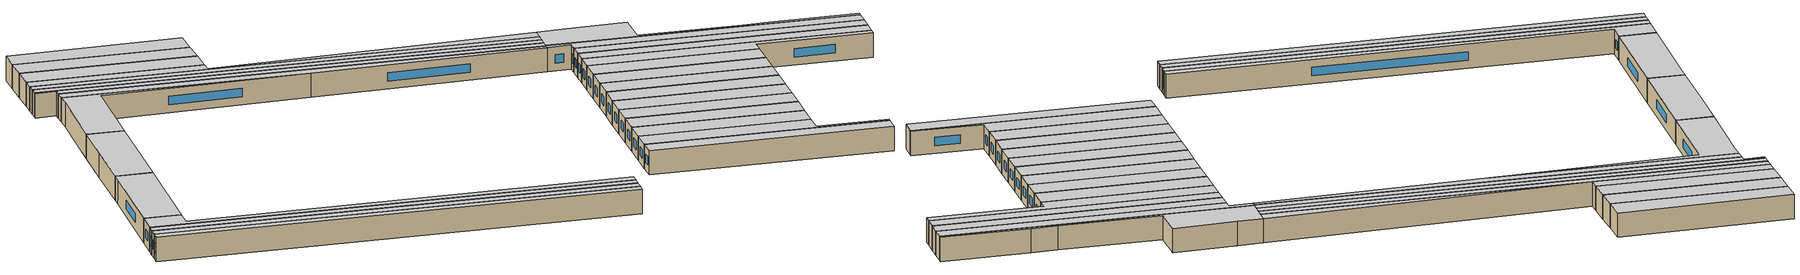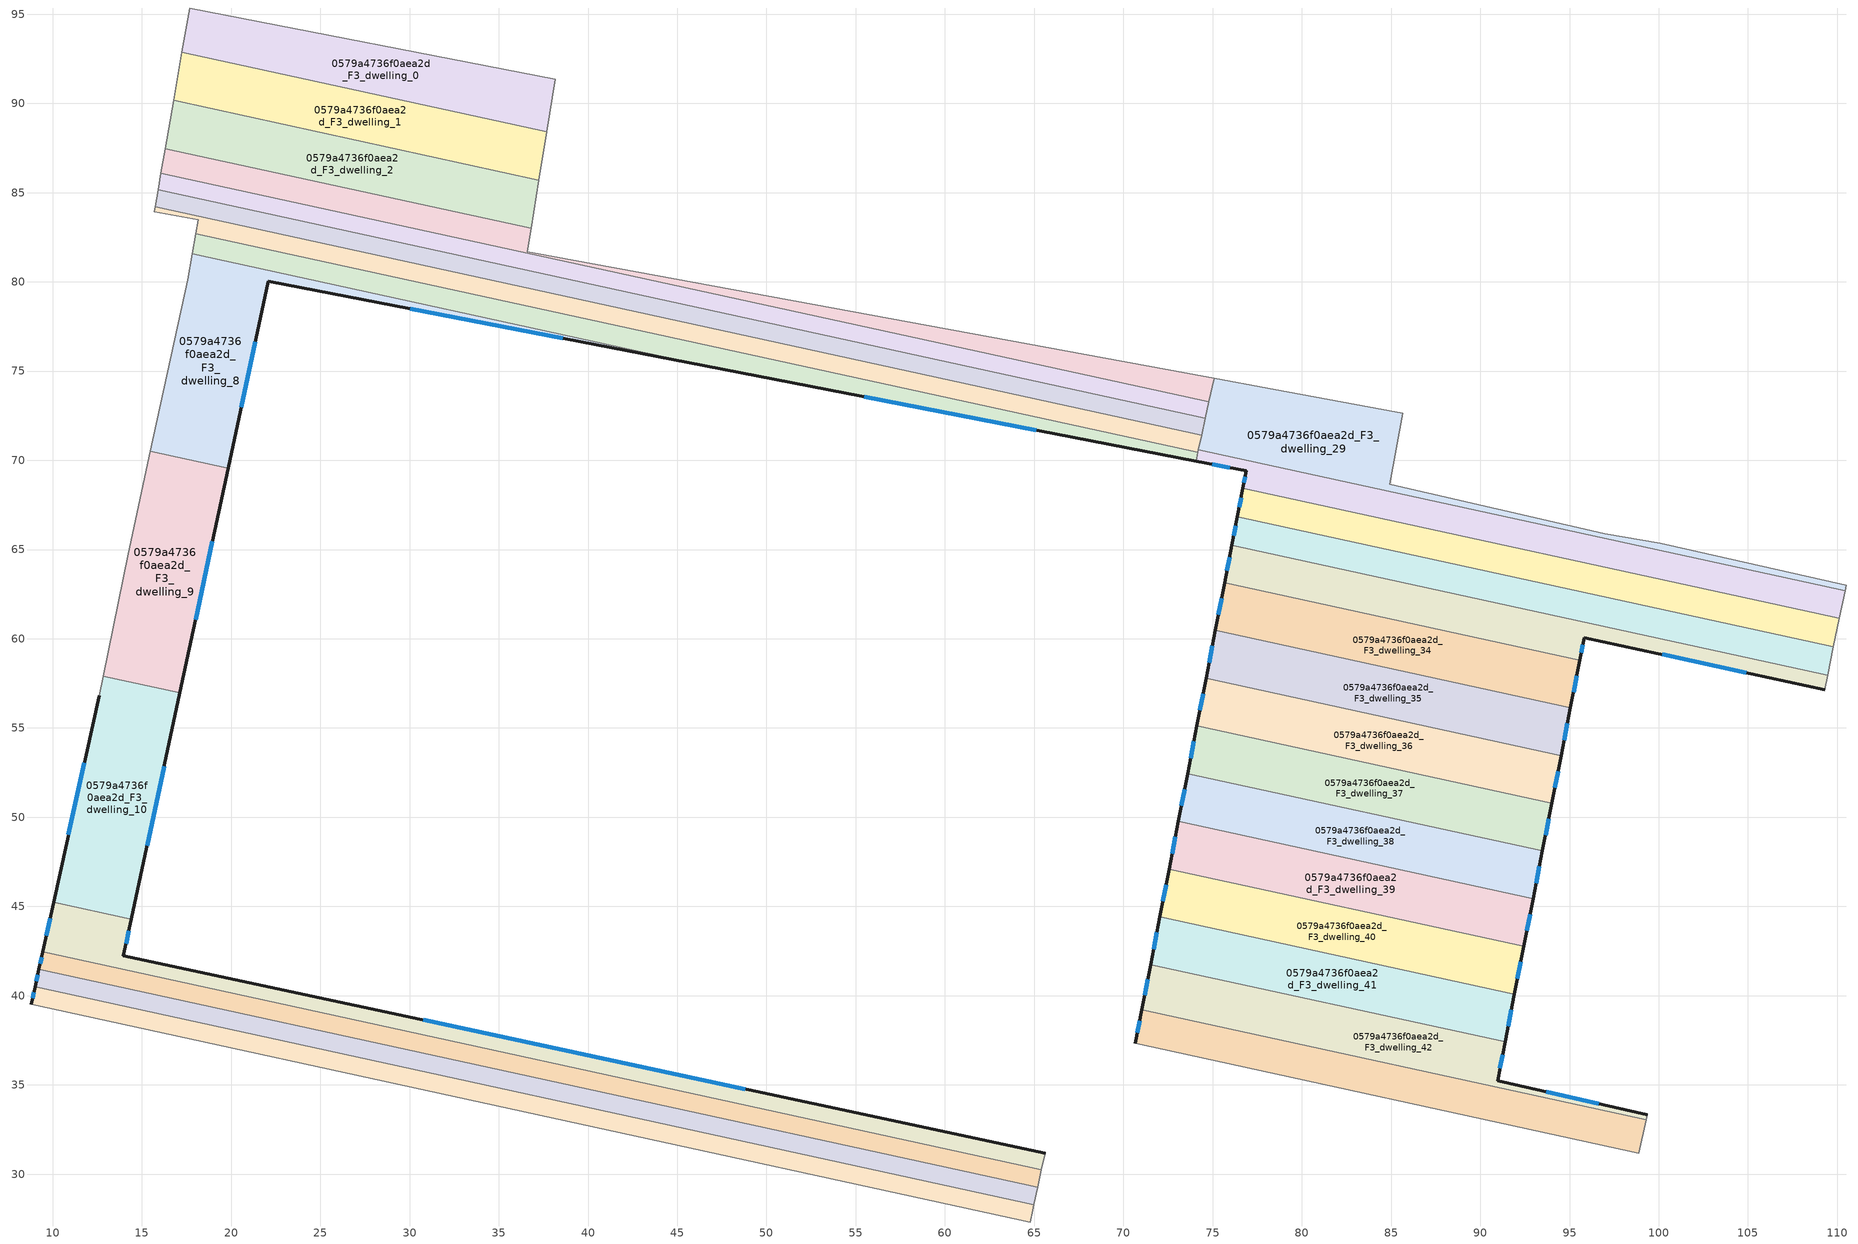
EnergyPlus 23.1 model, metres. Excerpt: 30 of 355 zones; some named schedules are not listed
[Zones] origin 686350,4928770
0579a4736f0aea2d_F3_dwelling_0
 floor to 0579a4736f0aea2d_F2_dwelling_0 (EU_floor_Construction): 38.16,91.35 37.69,88.41 17.25,92.87 17.68,95.35 z9
 wall to 0579a4736f0aea2d_F3_dwelling_1 (EU_wall_Construction): 17.25,92.87 37.69,88.41 z9:12
 wall adiabatic (EU_wall_Construction): 37.69,88.41 38.16,91.35 17.68,95.35 17.25,92.87 z9:12
 ceiling to 0579a4736f0aea2d_F4_dwelling_0 (EU_floor_Construction): 37.69,88.41 38.16,91.35 17.68,95.35 17.25,92.87 z12
0579a4736f0aea2d_F3_dwelling_1
 floor to 0579a4736f0aea2d_F2_dwelling_1 (EU_floor_Construction): 37.69,88.41 37.25,85.7 16.78,90.17 17.25,92.87 z9
 wall to 0579a4736f0aea2d_F3_dwelling_2 (EU_wall_Construction): 16.78,90.17 37.25,85.7 z9:12
 wall adiabatic (EU_wall_Construction): 17.25,92.87 16.78,90.17 / 37.25,85.7 37.69,88.41 z9:12
 ceiling to 0579a4736f0aea2d_F4_dwelling_1 (EU_floor_Construction): 37.25,85.7 37.69,88.41 17.25,92.87 16.78,90.17 z12
0579a4736f0aea2d_F3_dwelling_10
 floor to 0579a4736f0aea2d_F2_dwelling_10 (EU_floor_Construction): 17.13,56.97 14.41,44.29 10.06,45.24 12.6,56.82 12.82,57.91 z9
 wall outside (EU_wall_Construction): 14.41,44.29 17.13,56.97 / 12.6,56.82 10.06,45.24 z9:12
 wall adiabatic (EU_wall_Construction): 12.82,57.91 12.6,56.82 z9:12
 wall to 0579a4736f0aea2d_F3_dwelling_9 (EU_wall_Construction): 17.13,56.97 12.82,57.91 z9:12
 wall to 0579a4736f0aea2d_F3_dwelling_11 (EU_wall_Construction): 10.06,45.24 14.41,44.29 z9:12
 window (EU_Window_Construction): 15.29,48.41 16.24,52.85 / 11.77,53.05 10.88,49 z9.98:11.02
 ceiling to 0579a4736f0aea2d_F4_dwelling_10 (EU_floor_Construction): 14.41,44.29 17.13,56.97 12.82,57.91 12.6,56.82 10.06,45.24 z12
0579a4736f0aea2d_F3_dwelling_11
 floor to 0579a4736f0aea2d_F2_dwelling_11 (EU_floor_Construction): 65.61,31.16 65.41,30.25 9.44,42.46 10.06,45.24 14.41,44.29 13.97,42.25 z9
 wall outside (EU_wall_Construction): 10.06,45.24 9.44,42.46 / 65.61,31.16 13.97,42.25 14.41,44.29 z9:12
 wall to 0579a4736f0aea2d_F3_dwelling_12 (EU_wall_Construction): 9.44,42.46 65.41,30.25 z9:12
 wall to 0579a4736f0aea2d_F3_dwelling_48 (EU_wall_Construction): 65.41,30.25 65.61,31.16 z9:12
 window (EU_Window_Construction): 9.86,44.33 9.64,43.36 / 14.11,42.91 14.26,43.62 / 48.81,34.77 30.76,38.64 z9.98:11.02
 ceiling to 0579a4736f0aea2d_F4_dwelling_11 (EU_floor_Construction): 65.41,30.25 65.61,31.16 13.97,42.25 14.41,44.29 10.06,45.24 9.44,42.46 z12
0579a4736f0aea2d_F3_dwelling_12
 floor to 0579a4736f0aea2d_F2_dwelling_12 (EU_floor_Construction): 65.41,30.25 65.2,29.27 9.23,41.48 9.44,42.46 z9
 wall outside (EU_wall_Construction): 9.44,42.46 9.23,41.48 z9:12
 wall to 0579a4736f0aea2d_F3_dwelling_13 (EU_wall_Construction): 9.23,41.48 65.2,29.27 z9:12
 wall to 0579a4736f0aea2d_F3_dwelling_49 (EU_wall_Construction): 65.2,29.27 65.28,29.67 z9:12
 wall to 0579a4736f0aea2d_F3_dwelling_48 (EU_wall_Construction): 65.28,29.68 65.41,30.25 z9:12
 window (EU_Window_Construction): 9.38,42.14 9.3,41.8 z9.98:11.02
 ceiling to 0579a4736f0aea2d_F4_dwelling_12 (EU_floor_Construction): 65.2,29.27 65.41,30.25 9.44,42.46 9.23,41.48 z12
0579a4736f0aea2d_F3_dwelling_13
 floor to 0579a4736f0aea2d_F2_dwelling_13 (EU_floor_Construction): 65.2,29.27 64.98,28.29 9.02,40.5 9.23,41.48 z9
 wall outside (EU_wall_Construction): 9.23,41.48 9.02,40.5 z9:12
 wall to 0579a4736f0aea2d_F3_dwelling_14 (EU_wall_Construction): 9.02,40.5 64.98,28.29 z9:12
 wall to 0579a4736f0aea2d_F3_dwelling_49 (EU_wall_Construction): 64.98,28.29 65.2,29.27 z9:12
 window (EU_Window_Construction): 9.16,41.16 9.09,40.82 z9.98:11.02
 ceiling to 0579a4736f0aea2d_F4_dwelling_13 (EU_floor_Construction): 64.98,28.29 65.2,29.27 9.23,41.48 9.02,40.5 z12
0579a4736f0aea2d_F3_dwelling_14
 floor to 0579a4736f0aea2d_F2_dwelling_14 (EU_floor_Construction): 64.98,28.29 64.77,27.32 8.8,39.52 9.02,40.5 z9
 wall outside (EU_wall_Construction): 9.02,40.5 8.8,39.52 z9:12
 wall to 0579a4736f0aea2d_F3_dwelling_15 (EU_wall_Construction): 8.8,39.52 64.77,27.32 z9:12
 wall to 0579a4736f0aea2d_F3_dwelling_50 (EU_wall_Construction): 64.77,27.32 64.91,27.97 z9:12
 wall to 0579a4736f0aea2d_F3_dwelling_49 (EU_wall_Construction): 64.91,27.97 64.98,28.29 z9:12
 window (EU_Window_Construction): 8.95,40.18 8.87,39.84 z9.98:11.02
 ceiling to 0579a4736f0aea2d_F4_dwelling_14 (EU_floor_Construction): 64.77,27.32 64.98,28.29 9.02,40.5 8.8,39.52 z12
0579a4736f0aea2d_F3_dwelling_2
 floor to 0579a4736f0aea2d_F2_dwelling_2 (EU_floor_Construction): 37.25,85.7 36.82,83 16.31,87.47 16.78,90.17 z9
 wall to 0579a4736f0aea2d_F3_dwelling_3 (EU_wall_Construction): 16.31,87.47 36.82,83 z9:12
 wall adiabatic (EU_wall_Construction): 16.78,90.17 16.31,87.47 / 36.82,83 37.25,85.7 z9:12
 ceiling to 0579a4736f0aea2d_F4_dwelling_2 (EU_floor_Construction): 36.82,83 37.25,85.7 16.78,90.17 16.31,87.47 z12
0579a4736f0aea2d_F3_dwelling_29
 floor to 0579a4736f0aea2d_F2_dwelling_29 (EU_floor_Construction): 110.51,63 110.44,62.68 74.21,70.58 75.08,74.6 78.08,74.04 85.65,72.62 84.92,68.66 96.97,65.89 100.09,65.36 z9
 wall adiabatic (EU_wall_Construction): 110.44,62.68 110.51,63 100.09,65.36 96.97,65.89 84.92,68.66 85.65,72.62 78.08,74.04 75.08,74.6 z9:12
 wall to 0579a4736f0aea2d_F3_dwelling_30 (EU_wall_Construction): 74.21,70.58 110.44,62.68 z9:12
 wall to 0579a4736f0aea2d_F3_dwelling_3 (EU_wall_Construction): 75.08,74.6 74.8,73.28 z9:12
 wall to 0579a4736f0aea2d_F3_dwelling_6 (EU_wall_Construction): 74.39,71.42 74.21,70.58 z9:12
 wall to 0579a4736f0aea2d_F3_dwelling_5 (EU_wall_Construction): 74.59,72.35 74.39,71.42 z9:12
 wall to 0579a4736f0aea2d_F3_dwelling_4 (EU_wall_Construction): 74.8,73.28 74.59,72.35 z9:12
 ceiling to 0579a4736f0aea2d_F4_dwelling_29 (EU_floor_Construction): 110.44,62.68 110.51,63 100.09,65.36 96.97,65.89 84.92,68.66 85.65,72.62 78.08,74.04 75.08,74.6 74.21,70.58 z12
0579a4736f0aea2d_F3_dwelling_3
 floor to 0579a4736f0aea2d_F2_dwelling_3 (EU_floor_Construction): 75.08,74.6 74.8,73.28 16.07,86.09 16.31,87.47 36.82,83 36.61,81.7 z9
 wall adiabatic (EU_wall_Construction): 16.31,87.47 16.07,86.09 / 75.08,74.6 36.61,81.7 36.82,83 z9:12
 wall to 0579a4736f0aea2d_F3_dwelling_4 (EU_wall_Construction): 16.07,86.09 74.8,73.28 z9:12
 ceiling to 0579a4736f0aea2d_F4_dwelling_3 (EU_floor_Construction): 74.8,73.28 75.08,74.6 36.61,81.7 36.82,83 16.31,87.47 16.07,86.09 z12
0579a4736f0aea2d_F3_dwelling_30
 floor to 0579a4736f0aea2d_F2_dwelling_30 (EU_floor_Construction): 110.44,62.68 110.12,61.14 76.7,68.43 76.89,69.41 74.07,69.95 74.21,70.58 z9
 wall outside (EU_wall_Construction): 74.07,69.95 76.89,69.41 76.7,68.43 z9:12
 wall adiabatic (EU_wall_Construction): 110.12,61.14 110.44,62.68 z9:12
 wall to 0579a4736f0aea2d_F3_dwelling_31 (EU_wall_Construction): 76.7,68.43 110.12,61.14 z9:12
 wall to 0579a4736f0aea2d_F3_dwelling_7 (EU_wall_Construction): 74.18,70.45 74.07,69.95 z9:12
 wall to 0579a4736f0aea2d_F3_dwelling_6 (EU_wall_Construction): 74.21,70.58 74.18,70.45 z9:12
 window (EU_Window_Construction): 74.99,69.78 75.97,69.58 / 76.82,69.09 76.76,68.75 z9.98:11.02
 ceiling to 0579a4736f0aea2d_F4_dwelling_30 (EU_floor_Construction): 110.12,61.14 110.44,62.68 74.21,70.58 74.07,69.95 76.89,69.41 76.7,68.43 z12
0579a4736f0aea2d_F3_dwelling_31
 floor to 0579a4736f0aea2d_F2_dwelling_31 (EU_floor_Construction): 110.12,61.14 109.79,59.55 76.39,66.84 76.7,68.43 z9
 wall outside (EU_wall_Construction): 76.7,68.43 76.39,66.84 z9:12
 wall adiabatic (EU_wall_Construction): 109.79,59.55 110.12,61.14 z9:12
 wall to 0579a4736f0aea2d_F3_dwelling_32 (EU_wall_Construction): 76.39,66.84 109.79,59.55 z9:12
 window (EU_Window_Construction): 76.6,67.92 76.49,67.36 z9.98:11.02
 ceiling to 0579a4736f0aea2d_F4_dwelling_31 (EU_floor_Construction): 109.79,59.55 110.12,61.14 76.7,68.43 76.39,66.84 z12
0579a4736f0aea2d_F3_dwelling_32
 floor to 0579a4736f0aea2d_F2_dwelling_32 (EU_floor_Construction): 109.79,59.55 109.46,57.97 76.08,65.25 76.39,66.84 z9
 wall outside (EU_wall_Construction): 76.39,66.84 76.08,65.25 z9:12
 wall adiabatic (EU_wall_Construction): 109.46,57.97 109.79,59.55 z9:12
 wall to 0579a4736f0aea2d_F3_dwelling_33 (EU_wall_Construction): 76.08,65.25 109.46,57.97 z9:12
 window (EU_Window_Construction): 76.29,66.32 76.18,65.77 z9.98:11.02
 ceiling to 0579a4736f0aea2d_F4_dwelling_32 (EU_floor_Construction): 109.46,57.97 109.79,59.55 76.39,66.84 76.08,65.25 z12
0579a4736f0aea2d_F3_dwelling_33
 floor to 0579a4736f0aea2d_F2_dwelling_33 (EU_floor_Construction): 109.46,57.97 109.3,57.16 95.83,60.07 95.58,58.79 75.67,63.14 76.08,65.25 z9
 wall outside (EU_wall_Construction): 76.08,65.25 75.67,63.14 / 95.58,58.79 95.83,60.07 109.3,57.16 z9:12
 wall to 0579a4736f0aea2d_F3_dwelling_34 (EU_wall_Construction): 75.67,63.14 95.58,58.79 z9:12
 wall adiabatic (EU_wall_Construction): 109.3,57.16 109.46,57.97 z9:12
 window (EU_Window_Construction): 75.95,64.56 75.8,63.82 / 100.21,59.12 104.92,58.1 / 95.66,59.21 95.75,59.65 z9.98:11.02
 ceiling to 0579a4736f0aea2d_F4_dwelling_33 (EU_floor_Construction): 109.3,57.16 109.46,57.97 76.08,65.25 75.67,63.14 95.58,58.79 95.83,60.07 z12
0579a4736f0aea2d_F3_dwelling_34
 floor to 0579a4736f0aea2d_F2_dwelling_34 (EU_floor_Construction): 95.58,58.79 95.05,56.12 75.15,60.46 75.67,63.14 z9
 wall outside (EU_wall_Construction): 95.05,56.12 95.58,58.79 / 75.67,63.14 75.15,60.46 z9:12
 wall to 0579a4736f0aea2d_F3_dwelling_35 (EU_wall_Construction): 75.15,60.46 95.05,56.12 z9:12
 window (EU_Window_Construction): 95.22,56.99 95.41,57.93 / 75.5,62.27 75.32,61.33 z9.98:11.02
 ceiling to 0579a4736f0aea2d_F4_dwelling_34 (EU_floor_Construction): 95.05,56.12 95.58,58.79 75.67,63.14 75.15,60.46 z12
0579a4736f0aea2d_F3_dwelling_35
 floor to 0579a4736f0aea2d_F2_dwelling_35 (EU_floor_Construction): 95.05,56.12 94.53,53.45 74.63,57.79 75.15,60.46 z9
 wall outside (EU_wall_Construction): 94.53,53.45 95.05,56.12 / 75.15,60.46 74.63,57.79 z9:12
 wall to 0579a4736f0aea2d_F3_dwelling_36 (EU_wall_Construction): 74.63,57.79 94.53,53.45 z9:12
 window (EU_Window_Construction): 94.7,54.32 94.88,55.25 / 74.98,59.6 74.8,58.66 z9.98:11.02
 ceiling to 0579a4736f0aea2d_F4_dwelling_35 (EU_floor_Construction): 94.53,53.45 95.05,56.12 75.15,60.46 74.63,57.79 z12
0579a4736f0aea2d_F3_dwelling_36
 floor to 0579a4736f0aea2d_F2_dwelling_36 (EU_floor_Construction): 94.53,53.45 94.01,50.78 74.12,55.12 74.63,57.79 z9
 wall outside (EU_wall_Construction): 94.01,50.78 94.53,53.45 / 74.63,57.79 74.12,55.12 z9:12
 wall to 0579a4736f0aea2d_F3_dwelling_37 (EU_wall_Construction): 74.12,55.12 94.01,50.78 z9:12
 window (EU_Window_Construction): 94.18,51.65 94.36,52.58 / 74.47,56.92 74.28,55.99 z9.98:11.02
 ceiling to 0579a4736f0aea2d_F4_dwelling_36 (EU_floor_Construction): 94.01,50.78 94.53,53.45 74.63,57.79 74.12,55.12 z12
0579a4736f0aea2d_F3_dwelling_37
 floor to 0579a4736f0aea2d_F2_dwelling_37 (EU_floor_Construction): 94.01,50.78 93.48,48.11 73.6,52.45 74.12,55.12 z9
 wall outside (EU_wall_Construction): 93.48,48.11 94.01,50.78 / 74.12,55.12 73.6,52.45 z9:12
 wall to 0579a4736f0aea2d_F3_dwelling_38 (EU_wall_Construction): 73.6,52.45 93.48,48.11 z9:12
 window (EU_Window_Construction): 93.66,48.98 93.84,49.91 / 73.95,54.25 73.77,53.31 z9.98:11.02
 ceiling to 0579a4736f0aea2d_F4_dwelling_37 (EU_floor_Construction): 93.48,48.11 94.01,50.78 74.12,55.12 73.6,52.45 z12
0579a4736f0aea2d_F3_dwelling_38
 floor to 0579a4736f0aea2d_F2_dwelling_38 (EU_floor_Construction): 93.48,48.11 92.96,45.43 73.08,49.77 73.6,52.45 z9
 wall outside (EU_wall_Construction): 92.96,45.43 93.48,48.11 / 73.6,52.45 73.08,49.77 z9:12
 wall to 0579a4736f0aea2d_F3_dwelling_39 (EU_wall_Construction): 73.08,49.77 92.96,45.43 z9:12
 window (EU_Window_Construction): 93.13,46.3 93.31,47.24 / 73.43,51.58 73.25,50.64 z9.98:11.02
 ceiling to 0579a4736f0aea2d_F4_dwelling_38 (EU_floor_Construction): 92.96,45.43 93.48,48.11 73.6,52.45 73.08,49.77 z12
0579a4736f0aea2d_F3_dwelling_39
 floor to 0579a4736f0aea2d_F2_dwelling_39 (EU_floor_Construction): 92.96,45.43 92.44,42.76 72.56,47.09 73.08,49.77 z9
 wall outside (EU_wall_Construction): 92.44,42.76 92.96,45.43 / 73.08,49.77 72.56,47.09 z9:12
 wall to 0579a4736f0aea2d_F3_dwelling_40 (EU_wall_Construction): 72.56,47.09 92.44,42.76 z9:12
 window (EU_Window_Construction): 92.61,43.63 92.79,44.56 / 72.91,48.9 72.73,47.97 z9.98:11.02
 ceiling to 0579a4736f0aea2d_F4_dwelling_39 (EU_floor_Construction): 92.44,42.76 92.96,45.43 73.08,49.77 72.56,47.09 z12
0579a4736f0aea2d_F3_dwelling_4
 floor to 0579a4736f0aea2d_F2_dwelling_4 (EU_floor_Construction): 74.8,73.28 74.59,72.35 15.9,85.15 16.07,86.09 z9
 wall to 0579a4736f0aea2d_F3_dwelling_5 (EU_wall_Construction): 15.9,85.15 74.59,72.35 z9:12
 wall adiabatic (EU_wall_Construction): 16.07,86.09 15.9,85.15 z9:12
 ceiling to 0579a4736f0aea2d_F4_dwelling_4 (EU_floor_Construction): 74.59,72.35 74.8,73.28 16.07,86.09 15.9,85.15 z12
0579a4736f0aea2d_F3_dwelling_40
 floor to 0579a4736f0aea2d_F2_dwelling_40 (EU_floor_Construction): 92.44,42.76 91.92,40.08 72.04,44.42 72.56,47.09 z9
 wall outside (EU_wall_Construction): 91.92,40.08 92.44,42.76 / 72.56,47.09 72.04,44.42 z9:12
 wall to 0579a4736f0aea2d_F3_dwelling_41 (EU_wall_Construction): 72.04,44.42 91.92,40.08 z9:12
 window (EU_Window_Construction): 92.09,40.95 92.27,41.89 / 72.39,46.23 72.21,45.29 z9.98:11.02
 ceiling to 0579a4736f0aea2d_F4_dwelling_40 (EU_floor_Construction): 91.92,40.08 92.44,42.76 72.56,47.09 72.04,44.42 z12
0579a4736f0aea2d_F3_dwelling_41
 floor to 0579a4736f0aea2d_F2_dwelling_41 (EU_floor_Construction): 91.92,40.08 91.39,37.41 71.52,41.74 72.04,44.42 z9
 wall outside (EU_wall_Construction): 91.39,37.41 91.92,40.08 / 72.04,44.42 71.52,41.74 z9:12
 wall to 0579a4736f0aea2d_F3_dwelling_42 (EU_wall_Construction): 71.52,41.74 91.39,37.41 z9:12
 window (EU_Window_Construction): 91.56,38.28 91.74,39.21 / 71.87,43.55 71.69,42.61 z9.98:11.02
 ceiling to 0579a4736f0aea2d_F4_dwelling_41 (EU_floor_Construction): 91.39,37.41 91.92,40.08 72.04,44.42 71.52,41.74 z12
0579a4736f0aea2d_F3_dwelling_42
 floor to 0579a4736f0aea2d_F2_dwelling_42 (EU_floor_Construction): 99.36,33.34 99.29,33.04 71.03,39.21 71.52,41.74 91.39,37.41 90.97,35.24 z9
 wall outside (EU_wall_Construction): 71.52,41.74 71.03,39.21 / 99.36,33.34 90.97,35.24 91.39,37.41 z9:12
 wall adiabatic (EU_wall_Construction): 99.29,33.04 99.36,33.34 z9:12
 wall to 0579a4736f0aea2d_F3_dwelling_43 (EU_wall_Construction): 71.03,39.21 99.29,33.04 z9:12
 window (EU_Window_Construction): 71.36,40.92 71.19,40.03 / 91.1,35.94 91.25,36.7 / 96.63,33.95 93.69,34.62 z9.98:11.02
 ceiling to 0579a4736f0aea2d_F4_dwelling_42 (EU_floor_Construction): 99.29,33.04 99.36,33.34 90.97,35.24 91.39,37.41 71.52,41.74 71.03,39.21 z12
0579a4736f0aea2d_F3_dwelling_43
 floor to 0579a4736f0aea2d_F2_dwelling_43 (EU_floor_Construction): 99.29,33.04 98.87,31.17 70.67,37.32 71.03,39.21 z9
 wall outside (EU_wall_Construction): 71.03,39.21 70.67,37.32 z9:12
 wall adiabatic (EU_wall_Construction): 98.87,31.17 99.29,33.04 z9:12
 wall to 0579a4736f0aea2d_F3_dwelling_44 (EU_wall_Construction): 70.67,37.32 98.87,31.17 z9:12
 window (EU_Window_Construction): 70.91,38.59 70.78,37.93 z9.98:11.02
 ceiling to 0579a4736f0aea2d_F4_dwelling_43 (EU_floor_Construction): 98.87,31.17 99.29,33.04 71.03,39.21 70.67,37.32 z12
0579a4736f0aea2d_F3_dwelling_5
 floor to 0579a4736f0aea2d_F2_dwelling_5 (EU_floor_Construction): 74.59,72.35 74.39,71.42 15.74,84.21 15.9,85.15 z9
 wall to 0579a4736f0aea2d_F3_dwelling_6 (EU_wall_Construction): 15.74,84.21 74.39,71.42 z9:12
 wall adiabatic (EU_wall_Construction): 15.9,85.15 15.74,84.21 z9:12
 ceiling to 0579a4736f0aea2d_F4_dwelling_5 (EU_floor_Construction): 74.39,71.42 74.59,72.35 15.9,85.15 15.74,84.21 z12
0579a4736f0aea2d_F3_dwelling_6
 floor to 0579a4736f0aea2d_F2_dwelling_6 (EU_floor_Construction): 74.39,71.42 74.18,70.45 18.02,82.7 18.16,83.49 15.69,83.92 15.74,84.21 z9
 wall adiabatic (EU_wall_Construction): 15.74,84.21 15.69,83.92 18.16,83.49 18.02,82.7 z9:12
 wall to 0579a4736f0aea2d_F3_dwelling_7 (EU_wall_Construction): 18.02,82.7 74.18,70.45 z9:12
 ceiling to 0579a4736f0aea2d_F4_dwelling_6 (EU_floor_Construction): 74.18,70.45 74.39,71.42 15.74,84.21 15.69,83.92 18.16,83.49 18.02,82.7 z12
0579a4736f0aea2d_F3_dwelling_7
 floor to 0579a4736f0aea2d_F2_dwelling_7 (EU_floor_Construction): 74.18,70.45 74.07,69.95 46.54,75.3 17.82,81.56 18.02,82.7 z9
 wall outside (EU_wall_Construction): 46.54,75.3 74.07,69.95 z9:12
 wall adiabatic (EU_wall_Construction): 18.02,82.7 17.82,81.56 z9:12
 wall to 0579a4736f0aea2d_F3_dwelling_8 (EU_wall_Construction): 17.82,81.56 46.54,75.3 z9:12
 window (EU_Window_Construction): 55.49,73.56 65.12,71.69 z9.98:11.02
 ceiling to 0579a4736f0aea2d_F4_dwelling_7 (EU_floor_Construction): 74.07,69.95 74.18,70.45 18.02,82.7 17.82,81.56 46.54,75.3 z12
0579a4736f0aea2d_F3_dwelling_8
 floor to 0579a4736f0aea2d_F2_dwelling_8 (EU_floor_Construction): 46.54,75.3 22.08,80.05 19.83,69.57 15.47,70.52 17.56,80.11 17.82,81.56 z9
 wall outside (EU_wall_Construction): 19.83,69.57 22.08,80.05 46.54,75.3 z9:12
 wall adiabatic (EU_wall_Construction): 17.82,81.56 17.56,80.11 15.47,70.52 z9:12
 wall to 0579a4736f0aea2d_F3_dwelling_9 (EU_wall_Construction): 15.47,70.52 19.83,69.57 z9:12
 window (EU_Window_Construction): 30.03,78.5 38.58,76.84 / 20.56,72.97 21.35,76.64 z9.98:11.02
 ceiling to 0579a4736f0aea2d_F4_dwelling_8 (EU_floor_Construction): 46.54,75.3 17.82,81.56 17.56,80.11 15.47,70.52 19.83,69.57 22.08,80.05 z12
0579a4736f0aea2d_F3_dwelling_9
 floor to 0579a4736f0aea2d_F2_dwelling_9 (EU_floor_Construction): 19.83,69.57 17.13,56.97 12.82,57.91 14.23,64.78 15.47,70.52 z9
 wall outside (EU_wall_Construction): 17.13,56.97 19.83,69.57 z9:12
 wall adiabatic (EU_wall_Construction): 15.47,70.52 14.23,64.78 12.82,57.91 z9:12
 window (EU_Window_Construction): 18.01,61.07 18.95,65.47 z9.98:11.02
 ceiling to 0579a4736f0aea2d_F4_dwelling_9 (EU_floor_Construction): 17.13,56.97 19.83,69.57 15.47,70.52 14.23,64.78 12.82,57.91 z12
[Building]
EU S2 Campaign: North Axis=0; Terrain=City; Solar Distribution=FullExterior
[Site:Location]
Bologna: Latitude=44.5; Longitude=11.25; Time Zone=1; Elevation=37
[SizingPeriod:WeatherFileDays]
AnnualSizingPeriod: Begin Month=1; Begin Day of Month=1; End Month=12; End Day of Month=31; Day of Week for Start Day=Monday; Use Weather File Daylight Saving Period=No; Use Weather File Rain and Snow Indicators=No
[MATERIAL]
EU_InternalMass_Material: Roughness=MediumRough; Thickness=0.1; Conductivity=1; Density=1800; Specific Heat=900; Thermal Absorptance=0.9; Solar Absorptance=0.7; Visible Absorptance=0.7
[MATERIAL:NOMASS] Roughness=MediumRough; Thermal Absorptance=0.9; Solar Absorptance=0.7; Visible Absorptance=0.7
Name | Thermal Resistance
EU_wall_NoMass | 0.905828
EU_floor_NoMass | 0.67114
[WINDOWMATERIAL:SIMPLEGLAZINGSYSTEM]
EU_Window_SimpleGlazing: UFactor=4.52486; Solar Heat Gain Coefficient=0.85; Visible Transmittance=0.85
[CONSTRUCTION]
EU_wall_Construction: EU_wall_NoMass
EU_floor_Construction: EU_floor_NoMass
EU_Window_Construction: EU_Window_SimpleGlazing
EU_InternalMass_Construction: EU_InternalMass_Material
[ZONE] Type=1; Multiplier=1; Ceiling Height=autocalculate; Floor Area=autocalculate; Part of Total Floor Area=Yes
Name | Volume
0579a4736f0aea2d_F3_dwelling_0 | 172.006
0579a4736f0aea2d_F3_dwelling_1 | 172.062
0579a4736f0aea2d_F3_dwelling_10 | 172.054
0579a4736f0aea2d_F3_dwelling_11 | 172.039
0579a4736f0aea2d_F3_dwelling_12 | 172.022
0579a4736f0aea2d_F3_dwelling_13 | 172.146
0579a4736f0aea2d_F3_dwelling_14 | 172.048
0579a4736f0aea2d_F3_dwelling_2 | 172.035
0579a4736f0aea2d_F3_dwelling_29 | 166.238
0579a4736f0aea2d_F3_dwelling_3 | 172.005
0579a4736f0aea2d_F3_dwelling_30 | 166.34
0579a4736f0aea2d_F3_dwelling_31 | 166.347
0579a4736f0aea2d_F3_dwelling_32 | 166.297
0579a4736f0aea2d_F3_dwelling_33 | 166.296
0579a4736f0aea2d_F3_dwelling_34 | 166.304
0579a4736f0aea2d_F3_dwelling_35 | 166.26
0579a4736f0aea2d_F3_dwelling_36 | 166.288
0579a4736f0aea2d_F3_dwelling_37 | 166.32
0579a4736f0aea2d_F3_dwelling_38 | 166.264
0579a4736f0aea2d_F3_dwelling_39 | 166.355
0579a4736f0aea2d_F3_dwelling_4 | 172.012
0579a4736f0aea2d_F3_dwelling_40 | 166.252
0579a4736f0aea2d_F3_dwelling_41 | 166.339
0579a4736f0aea2d_F3_dwelling_42 | 166.25
0579a4736f0aea2d_F3_dwelling_43 | 166.301
0579a4736f0aea2d_F3_dwelling_5; 0579a4736f0aea2d_F3_dwelling_9 | 172.052
0579a4736f0aea2d_F3_dwelling_6 | 172.03
0579a4736f0aea2d_F3_dwelling_7 | 171.987
0579a4736f0aea2d_F3_dwelling_8 | 172.083
[INTERNALMASS] Construction=EU_InternalMass_Construction
Name | Zone or ZoneList | Surface Area
0579a4736f0aea2d_F3_dwelling_0_EU_InternalMass | 0579a4736f0aea2d_F3_dwelling_0 | 57.3349
0579a4736f0aea2d_F3_dwelling_1_EU_InternalMass | 0579a4736f0aea2d_F3_dwelling_1 | 57.3539
0579a4736f0aea2d_F3_dwelling_2_EU_InternalMass | 0579a4736f0aea2d_F3_dwelling_2 | 57.3453
0579a4736f0aea2d_F3_dwelling_3_EU_InternalMass | 0579a4736f0aea2d_F3_dwelling_3 | 57.3347
0579a4736f0aea2d_F3_dwelling_4_EU_InternalMass | 0579a4736f0aea2d_F3_dwelling_4 | 57.3374
0579a4736f0aea2d_F3_dwelling_5_EU_InternalMass | 0579a4736f0aea2d_F3_dwelling_5 | 57.351
0579a4736f0aea2d_F3_dwelling_6_EU_InternalMass | 0579a4736f0aea2d_F3_dwelling_6 | 57.3432
0579a4736f0aea2d_F3_dwelling_7_EU_InternalMass | 0579a4736f0aea2d_F3_dwelling_7 | 57.3289
0579a4736f0aea2d_F3_dwelling_8_EU_InternalMass | 0579a4736f0aea2d_F3_dwelling_8 | 57.361
0579a4736f0aea2d_F3_dwelling_9_EU_InternalMass | 0579a4736f0aea2d_F3_dwelling_9 | 57.3504
0579a4736f0aea2d_F3_dwelling_10_EU_InternalMass | 0579a4736f0aea2d_F3_dwelling_10 | 57.3512
0579a4736f0aea2d_F3_dwelling_11_EU_InternalMass | 0579a4736f0aea2d_F3_dwelling_11 | 57.3464
0579a4736f0aea2d_F3_dwelling_12_EU_InternalMass | 0579a4736f0aea2d_F3_dwelling_12 | 57.3405
0579a4736f0aea2d_F3_dwelling_13_EU_InternalMass | 0579a4736f0aea2d_F3_dwelling_13 | 57.3817
0579a4736f0aea2d_F3_dwelling_14_EU_InternalMass | 0579a4736f0aea2d_F3_dwelling_14 | 57.3492
0579a4736f0aea2d_F3_dwelling_29_EU_InternalMass | 0579a4736f0aea2d_F3_dwelling_29 | 55.4126
0579a4736f0aea2d_F3_dwelling_30_EU_InternalMass | 0579a4736f0aea2d_F3_dwelling_30 | 55.4463
0579a4736f0aea2d_F3_dwelling_31_EU_InternalMass | 0579a4736f0aea2d_F3_dwelling_31 | 55.449
0579a4736f0aea2d_F3_dwelling_32_EU_InternalMass | 0579a4736f0aea2d_F3_dwelling_32 | 55.4325
0579a4736f0aea2d_F3_dwelling_33_EU_InternalMass | 0579a4736f0aea2d_F3_dwelling_33 | 55.4317
0579a4736f0aea2d_F3_dwelling_34_EU_InternalMass | 0579a4736f0aea2d_F3_dwelling_34 | 55.4346
0579a4736f0aea2d_F3_dwelling_35_EU_InternalMass | 0579a4736f0aea2d_F3_dwelling_35 | 55.4199
0579a4736f0aea2d_F3_dwelling_36_EU_InternalMass | 0579a4736f0aea2d_F3_dwelling_36 | 55.4294
0579a4736f0aea2d_F3_dwelling_37_EU_InternalMass | 0579a4736f0aea2d_F3_dwelling_37 | 55.4398
0579a4736f0aea2d_F3_dwelling_38_EU_InternalMass | 0579a4736f0aea2d_F3_dwelling_38 | 55.4216
0579a4736f0aea2d_F3_dwelling_39_EU_InternalMass | 0579a4736f0aea2d_F3_dwelling_39 | 55.4518
0579a4736f0aea2d_F3_dwelling_40_EU_InternalMass | 0579a4736f0aea2d_F3_dwelling_40 | 55.4172
0579a4736f0aea2d_F3_dwelling_41_EU_InternalMass | 0579a4736f0aea2d_F3_dwelling_41 | 55.4465
0579a4736f0aea2d_F3_dwelling_42_EU_InternalMass | 0579a4736f0aea2d_F3_dwelling_42 | 55.4168
0579a4736f0aea2d_F3_dwelling_43_EU_InternalMass | 0579a4736f0aea2d_F3_dwelling_43 | 55.4334
[OTHEREQUIPMENT] Fuel Type=Electricity; Design Level Calculation Method=Watts/Area; Power per Zone Floor Area=1; Fraction Latent=0; Fraction Radiant=0; Fraction Lost=0; Carbon Dioxide Generation Rate=0; EndUse Subcategory=EU_Step8_InternalGains
Name | Zone or ZoneList or Space or SpaceList | Schedule
EU_Step8_InternalGain_0579a4736f0aea2d_F3_dwelling_0_f000 | 0579a4736f0aea2d_F3_dwelling_0 | EU_Step8_GainSchedule_0579a4736f0aea2d_F3_dwelling_0_f000
EU_Step8_InternalGain_0579a4736f0aea2d_F3_dwelling_1_f000 | 0579a4736f0aea2d_F3_dwelling_1 | EU_Step8_GainSchedule_0579a4736f0aea2d_F3_dwelling_1_f000
EU_Step8_InternalGain_0579a4736f0aea2d_F3_dwelling_2_f000 | 0579a4736f0aea2d_F3_dwelling_2 | EU_Step8_GainSchedule_0579a4736f0aea2d_F3_dwelling_2_f000
EU_Step8_InternalGain_0579a4736f0aea2d_F3_dwelling_3_f000 | 0579a4736f0aea2d_F3_dwelling_3 | EU_Step8_GainSchedule_0579a4736f0aea2d_F3_dwelling_3_f000
EU_Step8_InternalGain_0579a4736f0aea2d_F3_dwelling_4_f000 | 0579a4736f0aea2d_F3_dwelling_4 | EU_Step8_GainSchedule_0579a4736f0aea2d_F3_dwelling_4_f000
EU_Step8_InternalGain_0579a4736f0aea2d_F3_dwelling_5_f000 | 0579a4736f0aea2d_F3_dwelling_5 | EU_Step8_GainSchedule_0579a4736f0aea2d_F3_dwelling_5_f000
EU_Step8_InternalGain_0579a4736f0aea2d_F3_dwelling_6_f000 | 0579a4736f0aea2d_F3_dwelling_6 | EU_Step8_GainSchedule_0579a4736f0aea2d_F3_dwelling_6_f000
EU_Step8_InternalGain_0579a4736f0aea2d_F3_dwelling_7_f000 | 0579a4736f0aea2d_F3_dwelling_7 | EU_Step8_GainSchedule_0579a4736f0aea2d_F3_dwelling_7_f000
EU_Step8_InternalGain_0579a4736f0aea2d_F3_dwelling_8_f000 | 0579a4736f0aea2d_F3_dwelling_8 | EU_Step8_GainSchedule_0579a4736f0aea2d_F3_dwelling_8_f000
EU_Step8_InternalGain_0579a4736f0aea2d_F3_dwelling_9_f000 | 0579a4736f0aea2d_F3_dwelling_9 | EU_Step8_GainSchedule_0579a4736f0aea2d_F3_dwelling_9_f000
EU_Step8_InternalGain_0579a4736f0aea2d_F3_dwelling_10_f000 | 0579a4736f0aea2d_F3_dwelling_10 | EU_Step8_GainSchedule_0579a4736f0aea2d_F3_dwelling_10_f000
EU_Step8_InternalGain_0579a4736f0aea2d_F3_dwelling_11_f000 | 0579a4736f0aea2d_F3_dwelling_11 | EU_Step8_GainSchedule_0579a4736f0aea2d_F3_dwelling_11_f000
EU_Step8_InternalGain_0579a4736f0aea2d_F3_dwelling_12_f000 | 0579a4736f0aea2d_F3_dwelling_12 | EU_Step8_GainSchedule_0579a4736f0aea2d_F3_dwelling_12_f000
EU_Step8_InternalGain_0579a4736f0aea2d_F3_dwelling_13_f000 | 0579a4736f0aea2d_F3_dwelling_13 | EU_Step8_GainSchedule_0579a4736f0aea2d_F3_dwelling_13_f000
EU_Step8_InternalGain_0579a4736f0aea2d_F3_dwelling_14_f000 | 0579a4736f0aea2d_F3_dwelling_14 | EU_Step8_GainSchedule_0579a4736f0aea2d_F3_dwelling_14_f000
EU_Step8_InternalGain_0579a4736f0aea2d_F3_dwelling_29_f000 | 0579a4736f0aea2d_F3_dwelling_29 | EU_Step8_GainSchedule_0579a4736f0aea2d_F3_dwelling_29_f000
EU_Step8_InternalGain_0579a4736f0aea2d_F3_dwelling_30_f000 | 0579a4736f0aea2d_F3_dwelling_30 | EU_Step8_GainSchedule_0579a4736f0aea2d_F3_dwelling_30_f000
EU_Step8_InternalGain_0579a4736f0aea2d_F3_dwelling_31_f000 | 0579a4736f0aea2d_F3_dwelling_31 | EU_Step8_GainSchedule_0579a4736f0aea2d_F3_dwelling_31_f000
EU_Step8_InternalGain_0579a4736f0aea2d_F3_dwelling_32_f000 | 0579a4736f0aea2d_F3_dwelling_32 | EU_Step8_GainSchedule_0579a4736f0aea2d_F3_dwelling_32_f000
EU_Step8_InternalGain_0579a4736f0aea2d_F3_dwelling_33_f000 | 0579a4736f0aea2d_F3_dwelling_33 | EU_Step8_GainSchedule_0579a4736f0aea2d_F3_dwelling_33_f000
EU_Step8_InternalGain_0579a4736f0aea2d_F3_dwelling_34_f000 | 0579a4736f0aea2d_F3_dwelling_34 | EU_Step8_GainSchedule_0579a4736f0aea2d_F3_dwelling_34_f000
EU_Step8_InternalGain_0579a4736f0aea2d_F3_dwelling_35_f000 | 0579a4736f0aea2d_F3_dwelling_35 | EU_Step8_GainSchedule_0579a4736f0aea2d_F3_dwelling_35_f000
EU_Step8_InternalGain_0579a4736f0aea2d_F3_dwelling_36_f000 | 0579a4736f0aea2d_F3_dwelling_36 | EU_Step8_GainSchedule_0579a4736f0aea2d_F3_dwelling_36_f000
EU_Step8_InternalGain_0579a4736f0aea2d_F3_dwelling_37_f000 | 0579a4736f0aea2d_F3_dwelling_37 | EU_Step8_GainSchedule_0579a4736f0aea2d_F3_dwelling_37_f000
EU_Step8_InternalGain_0579a4736f0aea2d_F3_dwelling_38_f000 | 0579a4736f0aea2d_F3_dwelling_38 | EU_Step8_GainSchedule_0579a4736f0aea2d_F3_dwelling_38_f000
EU_Step8_InternalGain_0579a4736f0aea2d_F3_dwelling_39_f000 | 0579a4736f0aea2d_F3_dwelling_39 | EU_Step8_GainSchedule_0579a4736f0aea2d_F3_dwelling_39_f000
EU_Step8_InternalGain_0579a4736f0aea2d_F3_dwelling_40_f000 | 0579a4736f0aea2d_F3_dwelling_40 | EU_Step8_GainSchedule_0579a4736f0aea2d_F3_dwelling_40_f000
EU_Step8_InternalGain_0579a4736f0aea2d_F3_dwelling_41_f000 | 0579a4736f0aea2d_F3_dwelling_41 | EU_Step8_GainSchedule_0579a4736f0aea2d_F3_dwelling_41_f000
EU_Step8_InternalGain_0579a4736f0aea2d_F3_dwelling_42_f000 | 0579a4736f0aea2d_F3_dwelling_42 | EU_Step8_GainSchedule_0579a4736f0aea2d_F3_dwelling_42_f000
EU_Step8_InternalGain_0579a4736f0aea2d_F3_dwelling_43_f000 | 0579a4736f0aea2d_F3_dwelling_43 | EU_Step8_GainSchedule_0579a4736f0aea2d_F3_dwelling_43_f000
[ZONEVENTILATION:DESIGNFLOWRATE] Schedule=EU_AlwaysOn; Design Flow Rate Calculation Method=AirChanges/Hour; Air Changes per Hour=0.73129; Ventilation Type=Natural; Fan Pressure Rise=0; Fan Total Efficiency=1; Constant Term Coefficient=1; Temperature Term Coefficient=0; Velocity Term Coefficient=0; Velocity Squared Term Coefficient=0; Minimum Indoor Temperature=-100; Maximum Indoor Temperature=100; Delta Temperature=-100; Minimum Outdoor Temperature=-100; Maximum Outdoor Temperature=100; Maximum Wind Speed=40
Name | Zone or ZoneList or Space or SpaceList
EU_ConstantAir_0579a4736f0aea2d_F3_dwelling_0 | 0579a4736f0aea2d_F3_dwelling_0
EU_ConstantAir_0579a4736f0aea2d_F3_dwelling_1 | 0579a4736f0aea2d_F3_dwelling_1
EU_ConstantAir_0579a4736f0aea2d_F3_dwelling_2 | 0579a4736f0aea2d_F3_dwelling_2
EU_ConstantAir_0579a4736f0aea2d_F3_dwelling_3 | 0579a4736f0aea2d_F3_dwelling_3
EU_ConstantAir_0579a4736f0aea2d_F3_dwelling_4 | 0579a4736f0aea2d_F3_dwelling_4
EU_ConstantAir_0579a4736f0aea2d_F3_dwelling_5 | 0579a4736f0aea2d_F3_dwelling_5
EU_ConstantAir_0579a4736f0aea2d_F3_dwelling_6 | 0579a4736f0aea2d_F3_dwelling_6
EU_ConstantAir_0579a4736f0aea2d_F3_dwelling_7 | 0579a4736f0aea2d_F3_dwelling_7
EU_ConstantAir_0579a4736f0aea2d_F3_dwelling_8 | 0579a4736f0aea2d_F3_dwelling_8
EU_ConstantAir_0579a4736f0aea2d_F3_dwelling_9 | 0579a4736f0aea2d_F3_dwelling_9
EU_ConstantAir_0579a4736f0aea2d_F3_dwelling_10 | 0579a4736f0aea2d_F3_dwelling_10
EU_ConstantAir_0579a4736f0aea2d_F3_dwelling_11 | 0579a4736f0aea2d_F3_dwelling_11
EU_ConstantAir_0579a4736f0aea2d_F3_dwelling_12 | 0579a4736f0aea2d_F3_dwelling_12
EU_ConstantAir_0579a4736f0aea2d_F3_dwelling_13 | 0579a4736f0aea2d_F3_dwelling_13
EU_ConstantAir_0579a4736f0aea2d_F3_dwelling_14 | 0579a4736f0aea2d_F3_dwelling_14
EU_ConstantAir_0579a4736f0aea2d_F3_dwelling_29 | 0579a4736f0aea2d_F3_dwelling_29
EU_ConstantAir_0579a4736f0aea2d_F3_dwelling_30 | 0579a4736f0aea2d_F3_dwelling_30
EU_ConstantAir_0579a4736f0aea2d_F3_dwelling_31 | 0579a4736f0aea2d_F3_dwelling_31
EU_ConstantAir_0579a4736f0aea2d_F3_dwelling_32 | 0579a4736f0aea2d_F3_dwelling_32
EU_ConstantAir_0579a4736f0aea2d_F3_dwelling_33 | 0579a4736f0aea2d_F3_dwelling_33
EU_ConstantAir_0579a4736f0aea2d_F3_dwelling_34 | 0579a4736f0aea2d_F3_dwelling_34
EU_ConstantAir_0579a4736f0aea2d_F3_dwelling_35 | 0579a4736f0aea2d_F3_dwelling_35
EU_ConstantAir_0579a4736f0aea2d_F3_dwelling_36 | 0579a4736f0aea2d_F3_dwelling_36
EU_ConstantAir_0579a4736f0aea2d_F3_dwelling_37 | 0579a4736f0aea2d_F3_dwelling_37
EU_ConstantAir_0579a4736f0aea2d_F3_dwelling_38 | 0579a4736f0aea2d_F3_dwelling_38
EU_ConstantAir_0579a4736f0aea2d_F3_dwelling_39 | 0579a4736f0aea2d_F3_dwelling_39
EU_ConstantAir_0579a4736f0aea2d_F3_dwelling_40 | 0579a4736f0aea2d_F3_dwelling_40
EU_ConstantAir_0579a4736f0aea2d_F3_dwelling_41 | 0579a4736f0aea2d_F3_dwelling_41
EU_ConstantAir_0579a4736f0aea2d_F3_dwelling_42 | 0579a4736f0aea2d_F3_dwelling_42
EU_ConstantAir_0579a4736f0aea2d_F3_dwelling_43 | 0579a4736f0aea2d_F3_dwelling_43
[HVACTEMPLATE:ZONE:IDEALLOADSAIRSYSTEM] System Availability Schedule=EU_AlwaysOn; Maximum Heating Supply Air Temperature=50; Minimum Cooling Supply Air Temperature=13; Maximum Heating Supply Air Humidity Ratio=0.0156; Minimum Cooling Supply Air Humidity Ratio=0.0077; Heating Limit=NoLimit; Cooling Limit=NoLimit; Heating Availability Schedule=EU_AlwaysOn; Cooling Availability Schedule=EU_CoolingOff; Dehumidification Control Type=ConstantSensibleHeatRatio; Cooling Sensible Heat Ratio=0.7; Dehumidification Setpoint=60; Humidification Control Type=None; Humidification Setpoint=30; Outdoor Air Method=None; Outdoor Air Flow Rate per Person=0.00944; Outdoor Air Flow Rate per Zone Floor Area=0; Outdoor Air Flow Rate per Zone=0; Demand Controlled Ventilation Type=None; Outdoor Air Economizer Type=NoEconomizer; Heat Recovery Type=None; Sensible Heat Recovery Effectiveness=0.7; Latent Heat Recovery Effectiveness=0.65
Name | Template Thermostat
0579a4736f0aea2d_F3_dwelling_0 | EU_HeatOnly_0579a4736f0aea2d_F3_dwelling_0
0579a4736f0aea2d_F3_dwelling_1 | EU_HeatOnly_0579a4736f0aea2d_F3_dwelling_1
0579a4736f0aea2d_F3_dwelling_2 | EU_HeatOnly_0579a4736f0aea2d_F3_dwelling_2
0579a4736f0aea2d_F3_dwelling_3 | EU_HeatOnly_0579a4736f0aea2d_F3_dwelling_3
0579a4736f0aea2d_F3_dwelling_4 | EU_HeatOnly_0579a4736f0aea2d_F3_dwelling_4
0579a4736f0aea2d_F3_dwelling_5 | EU_HeatOnly_0579a4736f0aea2d_F3_dwelling_5
0579a4736f0aea2d_F3_dwelling_6 | EU_HeatOnly_0579a4736f0aea2d_F3_dwelling_6
0579a4736f0aea2d_F3_dwelling_7 | EU_HeatOnly_0579a4736f0aea2d_F3_dwelling_7
0579a4736f0aea2d_F3_dwelling_8 | EU_HeatOnly_0579a4736f0aea2d_F3_dwelling_8
0579a4736f0aea2d_F3_dwelling_9 | EU_HeatOnly_0579a4736f0aea2d_F3_dwelling_9
0579a4736f0aea2d_F3_dwelling_10 | EU_HeatOnly_0579a4736f0aea2d_F3_dwelling_10
0579a4736f0aea2d_F3_dwelling_11 | EU_HeatOnly_0579a4736f0aea2d_F3_dwelling_11
0579a4736f0aea2d_F3_dwelling_12 | EU_HeatOnly_0579a4736f0aea2d_F3_dwelling_12
0579a4736f0aea2d_F3_dwelling_13 | EU_HeatOnly_0579a4736f0aea2d_F3_dwelling_13
0579a4736f0aea2d_F3_dwelling_14 | EU_HeatOnly_0579a4736f0aea2d_F3_dwelling_14
0579a4736f0aea2d_F3_dwelling_29 | EU_HeatOnly_0579a4736f0aea2d_F3_dwelling_29
0579a4736f0aea2d_F3_dwelling_30 | EU_HeatOnly_0579a4736f0aea2d_F3_dwelling_30
0579a4736f0aea2d_F3_dwelling_31 | EU_HeatOnly_0579a4736f0aea2d_F3_dwelling_31
0579a4736f0aea2d_F3_dwelling_32 | EU_HeatOnly_0579a4736f0aea2d_F3_dwelling_32
0579a4736f0aea2d_F3_dwelling_33 | EU_HeatOnly_0579a4736f0aea2d_F3_dwelling_33
0579a4736f0aea2d_F3_dwelling_34 | EU_HeatOnly_0579a4736f0aea2d_F3_dwelling_34
0579a4736f0aea2d_F3_dwelling_35 | EU_HeatOnly_0579a4736f0aea2d_F3_dwelling_35
0579a4736f0aea2d_F3_dwelling_36 | EU_HeatOnly_0579a4736f0aea2d_F3_dwelling_36
0579a4736f0aea2d_F3_dwelling_37 | EU_HeatOnly_0579a4736f0aea2d_F3_dwelling_37
0579a4736f0aea2d_F3_dwelling_38 | EU_HeatOnly_0579a4736f0aea2d_F3_dwelling_38
0579a4736f0aea2d_F3_dwelling_39 | EU_HeatOnly_0579a4736f0aea2d_F3_dwelling_39
0579a4736f0aea2d_F3_dwelling_40 | EU_HeatOnly_0579a4736f0aea2d_F3_dwelling_40
0579a4736f0aea2d_F3_dwelling_41 | EU_HeatOnly_0579a4736f0aea2d_F3_dwelling_41
0579a4736f0aea2d_F3_dwelling_42 | EU_HeatOnly_0579a4736f0aea2d_F3_dwelling_42
0579a4736f0aea2d_F3_dwelling_43 | EU_HeatOnly_0579a4736f0aea2d_F3_dwelling_43
[SIZING:ZONE] Zone Cooling Design Supply Air Temperature Input Method=SupplyAirTemperature; Zone Cooling Design Supply Air Temperature=13; Zone Heating Design Supply Air Temperature Input Method=SupplyAirTemperature; Zone Heating Design Supply Air Temperature=50; Zone Cooling Design Supply Air Humidity Ratio=0.008; Zone Heating Design Supply Air Humidity Ratio=0.008; Cooling Design Air Flow Method=DesignDay; Cooling Design Air Flow Rate=0; Cooling Minimum Air Flow per Zone Floor Area=0.000762; Cooling Minimum Air Flow=0; Cooling Minimum Air Flow Fraction=0.2; Heating Design Air Flow Method=DesignDay; Heating Design Air Flow Rate=0; Heating Maximum Air Flow per Zone Floor Area=0.002032; Heating Maximum Air Flow=0.141576; Heating Maximum Air Flow Fraction=0.3; Account for Dedicated Outdoor Air System=No; Dedicated Outdoor Air System Control Strategy=NeutralSupplyAir; Dedicated Outdoor Air Low Setpoint Temperature for Design=autosize; Dedicated Outdoor Air High Setpoint Temperature for Design=autosize; Zone Load Sizing Method=Sensible Load Only No Latent Load; Zone Latent Cooling Design Supply Air Humidity Ratio Input Method=HumidityRatioDifference; Zone Cooling Design Supply Air Humidity Ratio Difference=0.005; Zone Latent Heating Design Supply Air Humidity Ratio Input Method=HumidityRatioDifference; Zone Humidification Design Supply Air Humidity Ratio Difference=0.005
0579a4736f0aea2d_F3_dwelling_0; 0579a4736f0aea2d_F3_dwelling_1; 0579a4736f0aea2d_F3_dwelling_2; 0579a4736f0aea2d_F3_dwelling_3; 0579a4736f0aea2d_F3_dwelling_4; 0579a4736f0aea2d_F3_dwelling_5; 0579a4736f0aea2d_F3_dwelling_6; 0579a4736f0aea2d_F3_dwelling_7; 0579a4736f0aea2d_F3_dwelling_8; 0579a4736f0aea2d_F3_dwelling_9; 0579a4736f0aea2d_F3_dwelling_10; 0579a4736f0aea2d_F3_dwelling_11; 0579a4736f0aea2d_F3_dwelling_12; 0579a4736f0aea2d_F3_dwelling_13; 0579a4736f0aea2d_F3_dwelling_14; 0579a4736f0aea2d_F3_dwelling_29; 0579a4736f0aea2d_F3_dwelling_30; 0579a4736f0aea2d_F3_dwelling_31; 0579a4736f0aea2d_F3_dwelling_32; 0579a4736f0aea2d_F3_dwelling_33; 0579a4736f0aea2d_F3_dwelling_34; 0579a4736f0aea2d_F3_dwelling_35; 0579a4736f0aea2d_F3_dwelling_36; 0579a4736f0aea2d_F3_dwelling_37; 0579a4736f0aea2d_F3_dwelling_38; 0579a4736f0aea2d_F3_dwelling_39; 0579a4736f0aea2d_F3_dwelling_40; 0579a4736f0aea2d_F3_dwelling_41; 0579a4736f0aea2d_F3_dwelling_42; 0579a4736f0aea2d_F3_dwelling_43
[SCHEDULE:FILE] Column Number=1; Rows to Skip at Top=0; Number of Hours of Data=8760; Column Separator=Comma; Interpolate to Timestep=No; Minutes per Item=60; Adjust Schedule for Daylight Savings=Yes
Name | File
EU_Step8_GainSchedule_0579a4736f0aea2d_F3_dwelling_0_f000 | ../../schedules/0579a4736f0aea2d/0579a4736f0aea2d_F3_dwelling_0_f000_gain.csv
EU_Step8_GainSchedule_0579a4736f0aea2d_F3_dwelling_1_f000 | ../../schedules/0579a4736f0aea2d/0579a4736f0aea2d_F3_dwelling_1_f000_gain.csv
EU_Step8_GainSchedule_0579a4736f0aea2d_F3_dwelling_2_f000 | ../../schedules/0579a4736f0aea2d/0579a4736f0aea2d_F3_dwelling_2_f000_gain.csv
EU_Step8_GainSchedule_0579a4736f0aea2d_F3_dwelling_3_f000 | ../../schedules/0579a4736f0aea2d/0579a4736f0aea2d_F3_dwelling_3_f000_gain.csv
EU_Step8_GainSchedule_0579a4736f0aea2d_F3_dwelling_4_f000 | ../../schedules/0579a4736f0aea2d/0579a4736f0aea2d_F3_dwelling_4_f000_gain.csv
EU_Step8_GainSchedule_0579a4736f0aea2d_F3_dwelling_5_f000 | ../../schedules/0579a4736f0aea2d/0579a4736f0aea2d_F3_dwelling_5_f000_gain.csv
EU_Step8_GainSchedule_0579a4736f0aea2d_F3_dwelling_6_f000 | ../../schedules/0579a4736f0aea2d/0579a4736f0aea2d_F3_dwelling_6_f000_gain.csv
EU_Step8_GainSchedule_0579a4736f0aea2d_F3_dwelling_7_f000 | ../../schedules/0579a4736f0aea2d/0579a4736f0aea2d_F3_dwelling_7_f000_gain.csv
EU_Step8_GainSchedule_0579a4736f0aea2d_F3_dwelling_8_f000 | ../../schedules/0579a4736f0aea2d/0579a4736f0aea2d_F3_dwelling_8_f000_gain.csv
EU_Step8_GainSchedule_0579a4736f0aea2d_F3_dwelling_9_f000 | ../../schedules/0579a4736f0aea2d/0579a4736f0aea2d_F3_dwelling_9_f000_gain.csv
EU_Step8_GainSchedule_0579a4736f0aea2d_F3_dwelling_10_f000 | ../../schedules/0579a4736f0aea2d/0579a4736f0aea2d_F3_dwelling_10_f000_gain.csv
EU_Step8_GainSchedule_0579a4736f0aea2d_F3_dwelling_11_f000 | ../../schedules/0579a4736f0aea2d/0579a4736f0aea2d_F3_dwelling_11_f000_gain.csv
EU_Step8_GainSchedule_0579a4736f0aea2d_F3_dwelling_12_f000 | ../../schedules/0579a4736f0aea2d/0579a4736f0aea2d_F3_dwelling_12_f000_gain.csv
EU_Step8_GainSchedule_0579a4736f0aea2d_F3_dwelling_13_f000 | ../../schedules/0579a4736f0aea2d/0579a4736f0aea2d_F3_dwelling_13_f000_gain.csv
EU_Step8_GainSchedule_0579a4736f0aea2d_F3_dwelling_14_f000 | ../../schedules/0579a4736f0aea2d/0579a4736f0aea2d_F3_dwelling_14_f000_gain.csv
EU_Step8_GainSchedule_0579a4736f0aea2d_F3_dwelling_29_f000 | ../../schedules/0579a4736f0aea2d/0579a4736f0aea2d_F3_dwelling_29_f000_gain.csv
EU_Step8_GainSchedule_0579a4736f0aea2d_F3_dwelling_30_f000 | ../../schedules/0579a4736f0aea2d/0579a4736f0aea2d_F3_dwelling_30_f000_gain.csv
EU_Step8_GainSchedule_0579a4736f0aea2d_F3_dwelling_31_f000 | ../../schedules/0579a4736f0aea2d/0579a4736f0aea2d_F3_dwelling_31_f000_gain.csv
EU_Step8_GainSchedule_0579a4736f0aea2d_F3_dwelling_32_f000 | ../../schedules/0579a4736f0aea2d/0579a4736f0aea2d_F3_dwelling_32_f000_gain.csv
EU_Step8_GainSchedule_0579a4736f0aea2d_F3_dwelling_33_f000 | ../../schedules/0579a4736f0aea2d/0579a4736f0aea2d_F3_dwelling_33_f000_gain.csv
EU_Step8_GainSchedule_0579a4736f0aea2d_F3_dwelling_34_f000 | ../../schedules/0579a4736f0aea2d/0579a4736f0aea2d_F3_dwelling_34_f000_gain.csv
EU_Step8_GainSchedule_0579a4736f0aea2d_F3_dwelling_35_f000 | ../../schedules/0579a4736f0aea2d/0579a4736f0aea2d_F3_dwelling_35_f000_gain.csv
EU_Step8_GainSchedule_0579a4736f0aea2d_F3_dwelling_36_f000 | ../../schedules/0579a4736f0aea2d/0579a4736f0aea2d_F3_dwelling_36_f000_gain.csv
EU_Step8_GainSchedule_0579a4736f0aea2d_F3_dwelling_37_f000 | ../../schedules/0579a4736f0aea2d/0579a4736f0aea2d_F3_dwelling_37_f000_gain.csv
EU_Step8_GainSchedule_0579a4736f0aea2d_F3_dwelling_38_f000 | ../../schedules/0579a4736f0aea2d/0579a4736f0aea2d_F3_dwelling_38_f000_gain.csv
EU_Step8_GainSchedule_0579a4736f0aea2d_F3_dwelling_39_f000 | ../../schedules/0579a4736f0aea2d/0579a4736f0aea2d_F3_dwelling_39_f000_gain.csv
EU_Step8_GainSchedule_0579a4736f0aea2d_F3_dwelling_40_f000 | ../../schedules/0579a4736f0aea2d/0579a4736f0aea2d_F3_dwelling_40_f000_gain.csv
EU_Step8_GainSchedule_0579a4736f0aea2d_F3_dwelling_41_f000 | ../../schedules/0579a4736f0aea2d/0579a4736f0aea2d_F3_dwelling_41_f000_gain.csv
